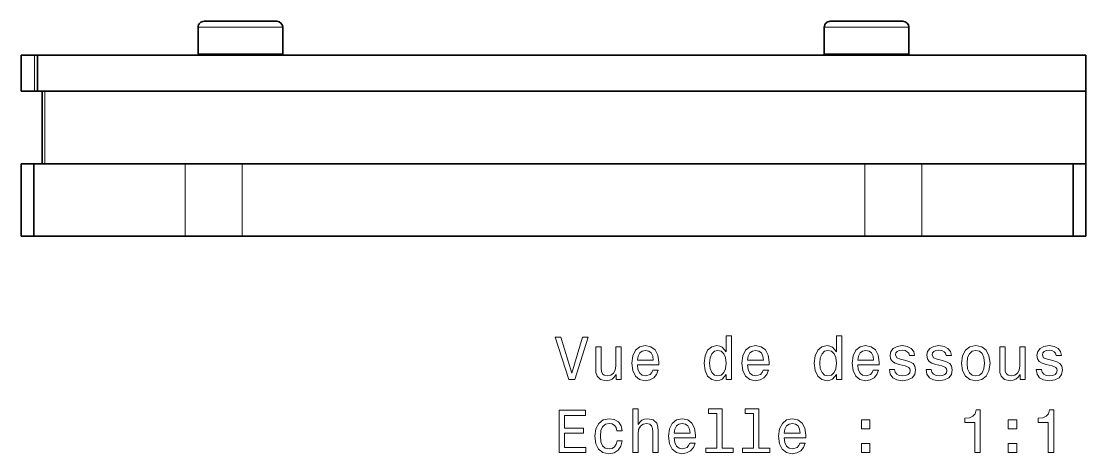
# Model space of a CAD drawing. Extents: x 276 to 976, y 40 to 757.
# Drawn here: x 554 to 642, y 590.4 to 626.2 of the extents above; entities that cross this region are included whole.
import ezdxf

# ---------------------------------------------------------------- set-up
doc = ezdxf.new("R2010")
doc.units = 0

msp = doc.modelspace()

# ---------------------------------------------------------------- linework, layer by layer
at = {"color": 7, "lineweight": 35, "ltscale": 0.110956}
msp.add_line((573.55, 626.17), (569.112, 626.17), dxfattribs=at)
at = {"color": 7, "lineweight": 35, "ltscale": 0.039044}
msp.add_line((575.112, 626.17), (573.55, 626.17), dxfattribs=at)
at = {"color": 7, "lineweight": 35, "ltscale": 0.110957}
msp.add_line((625.319, 626.17), (620.881, 626.17), dxfattribs=at)
at = {"color": 7, "lineweight": 35, "ltscale": 0.039043}
msp.add_line((626.881, 626.17), (625.319, 626.17), dxfattribs=at)
at = {"color": 7, "lineweight": 13, "ltscale": 0.129449}
for p, q in [((573.79, 625.67), (568.612, 625.67)), ((625.559, 625.67), (620.381, 625.67)), ((573.79, 623.47), (568.612, 623.47)), ((625.559, 623.47), (620.381, 623.47))]:
    msp.add_line(p, q, dxfattribs=at)
at = {"color": 7, "lineweight": 35, "ltscale": 0.055}
for p, q in [((568.612, 623.47), (568.612, 625.67)), ((575.612, 623.47), (575.612, 625.67)), ((620.381, 623.47), (620.381, 625.67)), ((627.381, 623.47), (627.381, 625.67))]:
    msp.add_line(p, q, dxfattribs=at)
at = {"color": 7, "lineweight": 13, "ltscale": 0.045551}
for p, q in [((575.612, 625.67), (573.79, 625.67)), ((627.381, 625.67), (625.559, 625.67)), ((575.612, 623.47), (573.79, 623.47)), ((627.381, 623.47), (625.559, 623.47))]:
    msp.add_line(p, q, dxfattribs=at)
at = {"color": 7, "lineweight": 35, "ltscale": 0.027122}
for p, q in [((555.081, 623.37), (553.996, 623.37)), ((555.081, 620.37), (553.996, 620.37))]:
    msp.add_line(p, q, dxfattribs=at)
at = {"color": 7, "lineweight": 35, "ltscale": 0.075}
for p, q in [((553.996, 620.37), (553.996, 623.37)), ((555.35, 623.37), (555.35, 620.37)), ((641.996, 620.37), (641.996, 623.37))]:
    msp.add_line(p, q, dxfattribs=at)
at = {"color": 7, "lineweight": 13, "ltscale": 0.075}
for p, q in [((555.081, 623.37), (555.081, 620.37)), ((555.365, 623.37), (555.365, 620.37))]:
    msp.add_line(p, q, dxfattribs=at)
at = {"color": 7, "lineweight": 35, "ltscale": 0.006715}
msp.add_line((555.35, 623.37), (555.081, 623.37), dxfattribs=at)
at = {"color": 7, "lineweight": 35, "ltscale": 0.000389099}
for p, q in [((555.365, 623.37), (555.35, 623.37)), ((555.365, 620.37), (555.35, 620.37))]:
    msp.add_line(p, q, dxfattribs=at)
at = {"color": 7, "lineweight": 35}
for p, q in [((641.996, 623.37), (555.365, 623.37)), ((641.996, 620.37), (555.365, 620.37)), ((641.996, 620.37), (555.953, 620.37)), ((623.727, 614.37), (572.265, 614.37)), ((623.727, 614.37), (572.265, 614.37)), ((623.727, 608.37), (572.265, 608.37))]:
    msp.add_line(p, q, dxfattribs=at)
at = {"color": 7, "lineweight": 35, "ltscale": 0.125751}
msp.add_line((573.742, 623.37), (568.712, 623.37), dxfattribs=at)
at = {"color": 7, "lineweight": 35, "ltscale": 0.044249}
msp.add_line((575.512, 623.37), (573.742, 623.37), dxfattribs=at)
at = {"color": 7, "lineweight": 35, "ltscale": 0.070697}
msp.add_line((595.724, 623.37), (592.896, 623.37), dxfattribs=at)
at = {"color": 7, "lineweight": 35, "ltscale": 0.002773}
msp.add_line((595.835, 623.37), (595.724, 623.37), dxfattribs=at)
at = {"color": 7, "lineweight": 35, "ltscale": 0.087436}
msp.add_line((605.584, 623.37), (602.087, 623.37), dxfattribs=at)
at = {"color": 7, "lineweight": 35, "ltscale": 0.242374}
msp.add_line((615.279, 623.37), (605.584, 623.37), dxfattribs=at)
at = {"color": 7, "lineweight": 35, "ltscale": 0.002893}
msp.add_line((615.805, 623.37), (615.689, 623.37), dxfattribs=at)
at = {"color": 7, "lineweight": 35, "ltscale": 0.094115}
msp.add_line((619.57, 623.37), (615.805, 623.37), dxfattribs=at)
at = {"color": 7, "lineweight": 35, "ltscale": 0.014232}
msp.add_line((620.139, 623.37), (619.57, 623.37), dxfattribs=at)
at = {"color": 7, "lineweight": 35, "ltscale": 0.016229}
msp.add_line((555.73, 620.37), (555.081, 620.37), dxfattribs=at)
at = {"color": 7, "lineweight": 35, "ltscale": 0.15}
for p, q in [((555.73, 614.37), (555.73, 620.37)), ((641.996, 614.37), (641.996, 620.37)), ((553.996, 608.37), (553.996, 614.37)), ((555.025, 614.37), (555.025, 608.37)), ((640.967, 614.37), (640.967, 608.37)), ((641.996, 608.37), (641.996, 614.37))]:
    msp.add_line(p, q, dxfattribs=at)
at = {"color": 7, "lineweight": 13, "ltscale": 0.15}
for p, q in [((555.953, 614.37), (555.953, 620.37)), ((567.548, 608.37), (567.548, 614.37)), ((572.265, 608.37), (572.265, 614.37)), ((623.727, 614.37), (623.727, 608.37)), ((628.445, 614.37), (628.445, 608.37))]:
    msp.add_line(p, q, dxfattribs=at)
at = {"color": 7, "lineweight": 35, "ltscale": 0.025726}
msp.add_line((555.025, 614.37), (553.996, 614.37), dxfattribs=at)
at = {"color": 7, "lineweight": 35, "ltscale": 0.313062}
for p, q in [((567.548, 614.37), (555.025, 614.37)), ((640.967, 614.37), (628.445, 614.37)), ((555.025, 608.37), (567.548, 608.37)), ((628.445, 608.37), (640.967, 608.37))]:
    msp.add_line(p, q, dxfattribs=at)
at = {"color": 7, "lineweight": 35, "ltscale": 0.117937}
for p, q in [((572.265, 614.37), (567.548, 614.37)), ((628.445, 614.37), (623.727, 614.37)), ((572.265, 608.37), (567.548, 608.37)), ((628.445, 608.37), (623.727, 608.37))]:
    msp.add_line(p, q, dxfattribs=at)
at = {"color": 7, "lineweight": 35, "ltscale": 0.025702}
for p, q in [((641.996, 614.37), (640.968, 614.37)), ((641.996, 614.37), (640.968, 614.37)), ((641.996, 608.37), (640.968, 608.37))]:
    msp.add_line(p, q, dxfattribs=at)
at = {"color": 7, "lineweight": 35, "ltscale": 0.030038}
msp.add_line((555.198, 608.37), (553.996, 608.37), dxfattribs=at)
at = {"color": 7, "lineweight": 13}
for points in [[(600.392, 600.018), (599.514, 597.038), (598.612, 600.018), (598.132, 600.018), (599.262, 596.513), (599.766, 596.513), (600.871, 600.018)], [(604.931, 597.739), (606.706, 597.739), (606.711, 597.946), (606.63, 598.526), (606.408, 598.959), (606.055, 599.221), (605.586, 599.317), (605.127, 599.216), (604.774, 598.934), (604.547, 598.475), (604.467, 597.87), (604.542, 597.25), (604.769, 596.796), (605.117, 596.513), (605.571, 596.417), (605.965, 596.483), (606.287, 596.655), (606.524, 596.927), (606.66, 597.29), (606.222, 597.29), (606.131, 597.088), (606, 596.937), (605.627, 596.816), (605.339, 596.871), (605.122, 597.048), (604.981, 597.335), (604.931, 597.724)], [(612.279, 596.932), (612.279, 596.513), (612.722, 596.513), (612.722, 600.134), (612.284, 600.134), (612.284, 598.808), (611.946, 599.191), (611.739, 599.282), (611.502, 599.317), (611.073, 599.216), (610.74, 598.934), (610.524, 598.48), (610.448, 597.87), (610.524, 597.26), (610.74, 596.801), (611.073, 596.513), (611.502, 596.417), (611.739, 596.453), (611.951, 596.544)], [(614.039, 597.739), (615.814, 597.739), (615.819, 597.946), (615.738, 598.526), (615.516, 598.959), (615.163, 599.221), (614.694, 599.317), (614.235, 599.216), (613.882, 598.934), (613.655, 598.475), (613.575, 597.87), (613.65, 597.25), (613.877, 596.796), (614.225, 596.513), (614.679, 596.417), (615.073, 596.483), (615.395, 596.655), (615.632, 596.927), (615.769, 597.29), (615.33, 597.29), (615.239, 597.088), (615.108, 596.937), (614.735, 596.816), (614.447, 596.871), (614.23, 597.048), (614.089, 597.335), (614.039, 597.724)], [(621.387, 596.932), (621.387, 596.513), (621.831, 596.513), (621.831, 600.134), (621.392, 600.134), (621.392, 598.808), (621.054, 599.191), (620.847, 599.282), (620.61, 599.317), (620.181, 599.216), (619.849, 598.934), (619.632, 598.48), (619.556, 597.87), (619.632, 597.26), (619.849, 596.801), (620.181, 596.513), (620.61, 596.417), (620.847, 596.453), (621.059, 596.544)], [(623.147, 597.739), (624.922, 597.739), (624.927, 597.946), (624.846, 598.526), (624.624, 598.959), (624.271, 599.221), (623.802, 599.317), (623.344, 599.216), (622.99, 598.934), (622.763, 598.475), (622.683, 597.87), (622.758, 597.25), (622.985, 596.796), (623.333, 596.513), (623.787, 596.417), (624.181, 596.483), (624.503, 596.655), (624.74, 596.927), (624.877, 597.29), (624.438, 597.29), (624.347, 597.088), (624.216, 596.937), (623.843, 596.816), (623.555, 596.871), (623.338, 597.048), (623.197, 597.335), (623.147, 597.724)], [(627.121, 598.092), (626.692, 598.193), (626.374, 598.309), (626.269, 598.546), (626.299, 598.712), (626.405, 598.833), (626.576, 598.909), (626.823, 598.939), (627.06, 598.909), (627.247, 598.818), (627.368, 598.682), (627.418, 598.5), (627.852, 598.5), (627.852, 598.51), (627.776, 598.838), (627.57, 599.095), (627.247, 599.257), (626.823, 599.317), (626.395, 599.257), (626.082, 599.09), (625.885, 598.843), (625.825, 598.531), (625.87, 598.228), (626.011, 598.016), (626.243, 597.865), (626.581, 597.759), (627.075, 597.638), (627.378, 597.512), (627.459, 597.411), (627.489, 597.26), (627.444, 597.073), (627.323, 596.932), (627.126, 596.841), (626.864, 596.811), (626.586, 596.841), (626.385, 596.947), (626.248, 597.118), (626.193, 597.356), (625.764, 597.356), (625.835, 596.952), (626.042, 596.66), (626.369, 596.483), (626.823, 596.417), (627.297, 596.483), (627.645, 596.66), (627.857, 596.942), (627.933, 597.31), (627.877, 597.628), (627.721, 597.845), (627.464, 597.986)], [(630.157, 598.092), (629.728, 598.193), (629.41, 598.309), (629.305, 598.546), (629.335, 598.712), (629.441, 598.833), (629.612, 598.909), (629.859, 598.939), (630.096, 598.909), (630.283, 598.818), (630.404, 598.682), (630.454, 598.5), (630.888, 598.5), (630.888, 598.51), (630.812, 598.838), (630.606, 599.095), (630.283, 599.257), (629.859, 599.317), (629.431, 599.257), (629.118, 599.09), (628.921, 598.843), (628.861, 598.531), (628.906, 598.228), (629.047, 598.016), (629.279, 597.865), (629.617, 597.759), (630.112, 597.638), (630.414, 597.512), (630.495, 597.411), (630.525, 597.26), (630.48, 597.073), (630.359, 596.932), (630.162, 596.841), (629.9, 596.811), (629.622, 596.841), (629.421, 596.947), (629.284, 597.118), (629.229, 597.356), (628.8, 597.356), (628.871, 596.952), (629.078, 596.66), (629.405, 596.483), (629.859, 596.417), (630.333, 596.483), (630.681, 596.66), (630.893, 596.942), (630.969, 597.31), (630.913, 597.628), (630.757, 597.845), (630.5, 597.986)], [(631.735, 597.865), (631.816, 597.25), (632.048, 596.796), (632.416, 596.513), (632.91, 596.417), (633.4, 596.513), (633.768, 596.791), (634, 597.245), (634.086, 597.865), (634, 598.48), (633.768, 598.939), (633.4, 599.216), (632.91, 599.317), (632.416, 599.216), (632.048, 598.934), (631.816, 598.48)], [(639.265, 598.092), (638.836, 598.193), (638.519, 598.309), (638.413, 598.546), (638.443, 598.712), (638.549, 598.833), (638.72, 598.909), (638.967, 598.939), (639.204, 598.909), (639.391, 598.818), (639.512, 598.682), (639.562, 598.5), (639.996, 598.5), (639.996, 598.51), (639.921, 598.838), (639.714, 599.095), (639.391, 599.257), (638.967, 599.317), (638.539, 599.257), (638.226, 599.09), (638.029, 598.843), (637.969, 598.531), (638.014, 598.228), (638.155, 598.016), (638.387, 597.865), (638.725, 597.759), (639.22, 597.638), (639.522, 597.512), (639.603, 597.411), (639.633, 597.26), (639.588, 597.073), (639.467, 596.932), (639.27, 596.841), (639.008, 596.811), (638.73, 596.841), (638.529, 596.947), (638.392, 597.118), (638.337, 597.356), (637.908, 597.356), (637.979, 596.952), (638.186, 596.66), (638.513, 596.483), (638.967, 596.417), (639.441, 596.483), (639.789, 596.66), (640.001, 596.942), (640.077, 597.31), (640.021, 597.628), (639.865, 597.845), (639.608, 597.986)], [(603.594, 599.221), (603.15, 599.221), (603.15, 597.658), (603.1, 597.295), (602.954, 597.033), (602.727, 596.871), (602.429, 596.821), (602.192, 596.861), (602.041, 596.982), (601.955, 597.189), (601.935, 597.482), (601.935, 599.221), (601.491, 599.221), (601.491, 597.441), (601.506, 597.083), (601.602, 596.786), (601.895, 596.513), (602.364, 596.417), (602.616, 596.453), (602.833, 596.544), (603.019, 596.7), (603.171, 596.927), (603.171, 596.513), (603.594, 596.513)], [(604.931, 598.112), (604.986, 598.46), (605.122, 598.717), (605.329, 598.874), (605.601, 598.929), (605.869, 598.874), (606.075, 598.717), (606.202, 598.46), (606.247, 598.112)], [(611.578, 598.919), (611.87, 598.848), (612.092, 598.652), (612.223, 598.324), (612.274, 597.87), (612.223, 597.411), (612.092, 597.083), (611.87, 596.881), (611.578, 596.816), (611.3, 596.881), (611.088, 597.083), (610.947, 597.416), (610.902, 597.87), (610.947, 598.319), (611.088, 598.647), (611.3, 598.848)], [(614.039, 598.112), (614.094, 598.46), (614.23, 598.717), (614.437, 598.874), (614.709, 598.929), (614.977, 598.874), (615.184, 598.717), (615.31, 598.46), (615.355, 598.112)], [(620.686, 598.919), (620.978, 598.848), (621.2, 598.652), (621.331, 598.324), (621.382, 597.87), (621.331, 597.411), (621.2, 597.083), (620.978, 596.881), (620.686, 596.816), (620.408, 596.881), (620.197, 597.083), (620.055, 597.416), (620.01, 597.87), (620.055, 598.319), (620.197, 598.647), (620.408, 598.848)], [(623.147, 598.112), (623.202, 598.46), (623.338, 598.717), (623.545, 598.874), (623.818, 598.929), (624.085, 598.874), (624.292, 598.717), (624.418, 598.46), (624.463, 598.112)], [(632.189, 597.87), (632.235, 598.324), (632.376, 598.652), (632.603, 598.853), (632.91, 598.924), (633.213, 598.853), (633.44, 598.657), (633.581, 598.324), (633.632, 597.87), (633.581, 597.411), (633.44, 597.078), (633.213, 596.876), (632.91, 596.811), (632.603, 596.876), (632.376, 597.078), (632.235, 597.411)], [(636.99, 599.221), (636.547, 599.221), (636.547, 597.658), (636.496, 597.295), (636.35, 597.033), (636.123, 596.871), (635.825, 596.821), (635.588, 596.861), (635.437, 596.982), (635.351, 597.189), (635.331, 597.482), (635.331, 599.221), (634.887, 599.221), (634.887, 597.441), (634.903, 597.083), (634.998, 596.786), (635.291, 596.513), (635.76, 596.417), (636.012, 596.453), (636.229, 596.544), (636.416, 596.7), (636.567, 596.927), (636.567, 596.513), (636.99, 596.513)], [(604.542, 590.466), (604.986, 590.466), (604.986, 592.03), (605.031, 592.388), (605.178, 592.65), (605.405, 592.812), (605.707, 592.872), (605.949, 592.822), (606.101, 592.685), (606.176, 592.459), (606.202, 592.156), (606.202, 590.466), (606.645, 590.466), (606.645, 592.247), (606.625, 592.605), (606.534, 592.902), (606.237, 593.175), (605.773, 593.271), (605.521, 593.235), (605.304, 593.139), (605.122, 592.988), (604.986, 592.781), (604.986, 594.088), (604.542, 594.088)], [(611.497, 593.714), (611.497, 590.84), (610.584, 590.84), (610.584, 590.466), (612.849, 590.466), (612.849, 590.84), (611.941, 590.84), (611.941, 594.088), (610.801, 594.088), (610.801, 593.714)], [(614.533, 593.714), (614.533, 590.84), (613.62, 590.84), (613.62, 590.466), (615.885, 590.466), (615.885, 590.84), (614.977, 590.84), (614.977, 594.088), (613.837, 594.088), (613.837, 593.714)], [(598.455, 590.466), (600.674, 590.466), (600.674, 590.89), (598.919, 590.89), (598.919, 592.075), (600.483, 592.075), (600.483, 592.494), (598.919, 592.494), (598.919, 593.543), (600.634, 593.543), (600.634, 593.966), (598.455, 593.966)], [(603.231, 592.277), (603.67, 592.277), (603.579, 592.68), (603.362, 592.998), (603.024, 593.195), (602.586, 593.271), (602.101, 593.17), (601.733, 592.887), (601.501, 592.428), (601.421, 591.813), (601.496, 591.203), (601.723, 590.749), (602.081, 590.466), (602.57, 590.371), (603.004, 590.446), (603.342, 590.658), (603.574, 590.991), (603.675, 591.435), (603.251, 591.435), (603.176, 591.152), (603.034, 590.941), (602.833, 590.809), (602.586, 590.769), (602.278, 590.835), (602.056, 591.036), (601.92, 591.364), (601.874, 591.828), (601.92, 592.282), (602.061, 592.61), (602.288, 592.812), (602.586, 592.882), (602.848, 592.837), (603.044, 592.721), (603.176, 592.529)], [(607.967, 591.692), (609.742, 591.692), (609.747, 591.899), (609.666, 592.479), (609.444, 592.912), (609.091, 593.175), (608.622, 593.271), (608.163, 593.17), (607.81, 592.887), (607.583, 592.428), (607.503, 591.823), (607.578, 591.203), (607.805, 590.749), (608.153, 590.466), (608.607, 590.371), (609.001, 590.436), (609.323, 590.608), (609.56, 590.88), (609.697, 591.243), (609.258, 591.243), (609.167, 591.041), (609.036, 590.89), (608.663, 590.769), (608.375, 590.825), (608.158, 591.001), (608.017, 591.289), (607.967, 591.677)], [(617.075, 591.692), (618.85, 591.692), (618.855, 591.899), (618.774, 592.479), (618.552, 592.912), (618.199, 593.175), (617.73, 593.271), (617.271, 593.17), (616.918, 592.887), (616.691, 592.428), (616.611, 591.823), (616.686, 591.203), (616.913, 590.749), (617.261, 590.466), (617.715, 590.371), (618.109, 590.436), (618.431, 590.608), (618.668, 590.88), (618.805, 591.243), (618.366, 591.243), (618.275, 591.041), (618.144, 590.89), (617.771, 590.769), (617.483, 590.825), (617.266, 591.001), (617.125, 591.289), (617.075, 591.677)], [(623.454, 592.423), (624.15, 592.423), (624.15, 593.175), (623.454, 593.175)], [(632.82, 590.466), (633.279, 590.466), (633.279, 593.992), (632.936, 593.992), (632.845, 593.684), (632.663, 593.477), (632.386, 593.356), (632.003, 593.316), (632.003, 592.958), (632.82, 592.958)], [(635.599, 592.423), (636.294, 592.423), (636.294, 593.175), (635.599, 593.175)], [(638.892, 590.466), (639.351, 590.466), (639.351, 593.992), (639.008, 593.992), (638.917, 593.684), (638.735, 593.477), (638.458, 593.356), (638.075, 593.316), (638.075, 592.958), (638.892, 592.958)], [(607.967, 592.065), (608.022, 592.413), (608.158, 592.67), (608.365, 592.827), (608.637, 592.882), (608.905, 592.827), (609.112, 592.67), (609.238, 592.413), (609.283, 592.065)], [(617.075, 592.065), (617.13, 592.413), (617.266, 592.67), (617.473, 592.827), (617.745, 592.882), (618.013, 592.827), (618.22, 592.67), (618.346, 592.413), (618.391, 592.065)], [(623.454, 590.466), (624.15, 590.466), (624.15, 591.218), (623.454, 591.218)], [(635.599, 590.466), (636.294, 590.466), (636.294, 591.218), (635.599, 591.218)]]:
    msp.add_lwpolyline(points, close=True, dxfattribs=at)
at = {"color": 7, "lineweight": 35}
for centre, radius, start, end in [((569.112, 625.67), 0.5, 90, 180.00001), ((575.112, 625.67), 0.5, 0, 90), ((620.881, 625.67), 0.5, 90, 180.00001), ((626.881, 625.67), 0.5, 0, 90), ((568.712, 623.47), 0.1, 180.03363, 269.96637), ((575.511, 623.47), 0.1, 270.03363, 359.96637), ((620.481, 623.47), 0.1, 180.03363, 269.96637), ((627.281, 623.47), 0.1, 270.03363, 359.96637)]:
    msp.add_arc(centre, radius, start, end, dxfattribs=at)

doc.saveas('drawing.dxf')
